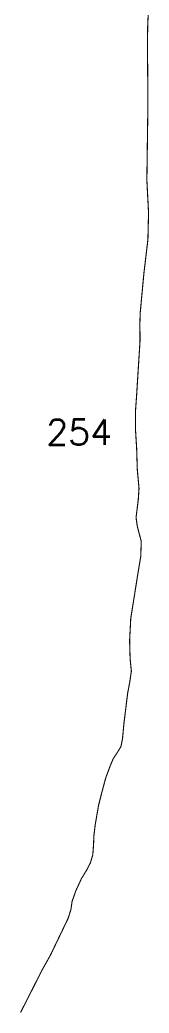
# Model space of a CAD drawing. Header units: metres. Extents: x 316433 to 323421, y 1885910 to 1892936.
# Drawn here: x 317555 to 317908, y 1885910 to 1888628 of the extents above; entities that cross this region are included whole.
import ezdxf

# ---------------------------------------------------------------- set-up
doc = ezdxf.new("R2010")
doc.units = ezdxf.units.M
doc.layers.add('NATURALLY PROTECTED', color=3, linetype='Continuous')
doc.styles.get("Standard").update_dxf_attribs({"font": 'simplex.shx'})

msp = doc.modelspace()

# ---------------------------------------------------------------- linework, layer by layer
at = {"layer": 'NATURALLY PROTECTED', "const_width": 3, "flags": 128}
msp.add_lwpolyline([(317905.2, 1888641.6), (317903.8, 1888609.5), (317903.3, 1888554.4), (317904.5, 1888398.7), (317901.6, 1888189.4), (317906.2, 1888100.7), (317904.5, 1888027.3), (317893.5, 1887934.5), (317883.4, 1887826), (317882.5, 1887796.1), (317883, 1887750), (317880, 1887702.8), (317873.5, 1887598.8), (317870.3, 1887554.5), (317870.3, 1887511.1), (317873.7, 1887456.3), (317875.5, 1887397.1), (317880.2, 1887345.9), (317878.2, 1887315.5), (317872.1, 1887266.3), (317875.5, 1887242), (317886.3, 1887200.9), (317884.9, 1887159.5), (317876.2, 1887107), (317867.4, 1887051.7), (317857.6, 1886990.2), (317854.5, 1886929.4), (317855.9, 1886879.4), (317859.3, 1886845.5), (317854.7, 1886814.7), (317849.2, 1886785.9), (317839, 1886702.9), (317835.1, 1886661), (317830.9, 1886639.7), (317823.2, 1886626.8), (317809.5, 1886605.9), (317800.9, 1886585), (317789.4, 1886554.2), (317777.4, 1886509.2), (317769.7, 1886478.4), (317760.7, 1886426.3), (317756.9, 1886394.9), (317756.1, 1886371), (317754, 1886343.6), (317747.5, 1886321.3), (317736.8, 1886300.7), (317722.9, 1886277.9), (317707.6, 1886244.6), (317697.4, 1886215.7), (317694.4, 1886194.4), (317686.7, 1886169.5), (317671.4, 1886137.6), (317638.3, 1886068.6), (317615.3, 1886027.4), (317558.4, 1885914.9), (317556.5, 1885911.4)], dxfattribs=at)

# ---------------------------------------------------------------- texts
at = {"insert": (317626.9, 1887534.8), "char_height": 70, "attachment_point": 1}
msp.add_mtext_dynamic_manual_height_columns('254', width=95.172, gutter_width=1, heights=[0], dxfattribs=at)

doc.saveas('drawing.dxf')
